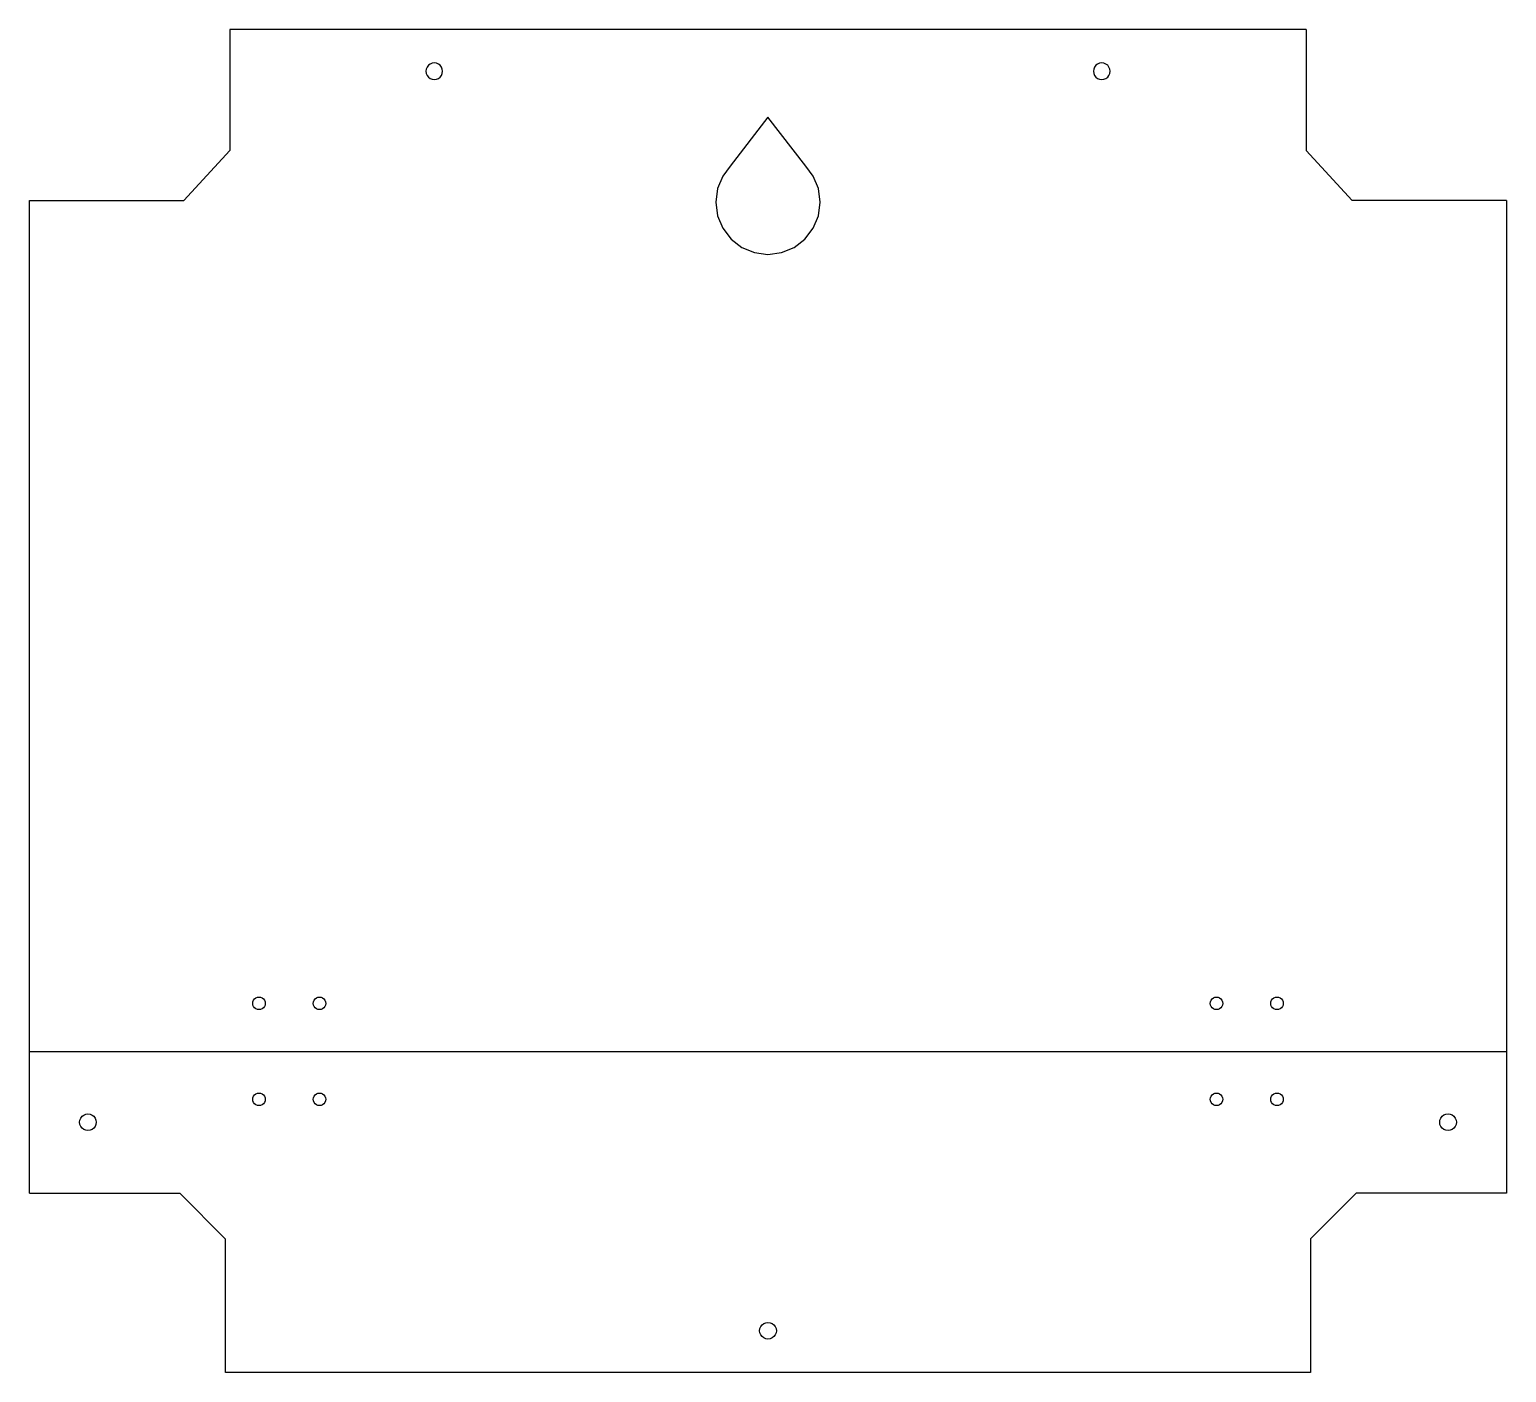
# Model space of a CAD drawing. Header units: metres. Extents: x -262 to 92, y 2059 to 2381.
import ezdxf

# ---------------------------------------------------------------- set-up
doc = ezdxf.new("R2010")
doc.units = ezdxf.units.M

msp = doc.modelspace()

# ---------------------------------------------------------------- linework, layer by layer
at = {"layer": 'GROUP0'}
for p, q in [((-214.29, 2380.91, 0), (-214.29, 2351.91, 0)), ((43.71, 2380.91, 0), (-214.29, 2380.91, 0)), ((43.71, 2380.91, 0), (43.71, 2351.91, 0)), ((-167.02, 2371.91, 0), (-167.22, 2371.43, 0)), ((-166.7, 2372.33, 0), (-167.02, 2371.91, 0)), ((-166.29, 2372.64, 0), (-166.7, 2372.33, 0)), ((-165.81, 2372.84, 0), (-166.29, 2372.64, 0)), ((-165.29, 2372.91, 0), (-165.81, 2372.84, 0)), ((-164.77, 2372.84, 0), (-165.29, 2372.91, 0)), ((-164.29, 2372.64, 0), (-164.77, 2372.84, 0)), ((-163.87, 2372.33, 0), (-164.29, 2372.64, 0)), ((-163.56, 2371.91, 0), (-163.87, 2372.33, 0)), ((-163.36, 2371.43, 0), (-163.56, 2371.91, 0)), ((-7.02, 2371.91, 0), (-7.22, 2371.43, 0)), ((-6.7, 2372.33, 0), (-7.02, 2371.91, 0)), ((-6.29, 2372.64, 0), (-6.7, 2372.33, 0)), ((-5.81, 2372.84, 0), (-6.29, 2372.64, 0)), ((-5.29, 2372.91, 0), (-5.81, 2372.84, 0)), ((-4.77, 2372.84, 0), (-5.29, 2372.91, 0)), ((-4.29, 2372.64, 0), (-4.77, 2372.84, 0)), ((-3.87, 2372.33, 0), (-4.29, 2372.64, 0)), ((-3.56, 2371.91, 0), (-3.87, 2372.33, 0)), ((-3.36, 2371.43, 0), (-3.56, 2371.91, 0)), ((-167.22, 2371.43, 0), (-167.29, 2370.91, 0)), ((-167.29, 2370.91, 0), (-167.22, 2370.39, 0)), ((-167.22, 2370.39, 0), (-167.02, 2369.91)), ((-167.02, 2369.91), (-166.7, 2369.5, 0)), ((-166.7, 2369.5, 0), (-166.29, 2369.18, 0)), ((-166.29, 2369.18, 0), (-165.81, 2368.98, 0)), ((-165.81, 2368.98, 0), (-165.29, 2368.91, 0)), ((-165.29, 2368.91, 0), (-164.77, 2368.98, 0)), ((-164.77, 2368.98, 0), (-164.29, 2369.18, 0)), ((-164.29, 2369.18, 0), (-163.87, 2369.5, 0)), ((-163.87, 2369.5, 0), (-163.56, 2369.91, 0)), ((-163.56, 2369.91, 0), (-163.36, 2370.39, 0)), ((-163.29, 2370.91, 0), (-163.36, 2371.43, 0)), ((-163.36, 2370.39, 0), (-163.29, 2370.91, 0)), ((-7.22, 2371.43, 0), (-7.29, 2370.91, 0)), ((-7.29, 2370.91, 0), (-7.22, 2370.39, 0)), ((-7.22, 2370.39, 0), (-7.02, 2369.91, 0)), ((-7.02, 2369.91, 0), (-6.7, 2369.5, 0)), ((-6.7, 2369.5, 0), (-6.29, 2369.18, 0)), ((-6.29, 2369.18, 0), (-5.81, 2368.98, 0)), ((-5.81, 2368.98, 0), (-5.29, 2368.91, 0)), ((-5.29, 2368.91, 0), (-4.77, 2368.98, 0)), ((-4.77, 2368.98, 0), (-4.29, 2369.18, 0)), ((-4.29, 2369.18, 0), (-3.87, 2369.5, 0)), ((-3.87, 2369.5, 0), (-3.56, 2369.91, 0)), ((-3.56, 2369.91, 0), (-3.36, 2370.39, 0)), ((-3.29, 2370.91, 0), (-3.36, 2371.43, 0)), ((-3.36, 2370.39, 0), (-3.29, 2370.91, 0)), ((-85.29, 2359.91, 0), (-94.34, 2348.11, 0)), ((-76.23, 2348.11, 0), (-85.29, 2359.91, 0)), ((-214.29, 2351.91, 0), (-225.29, 2339.91, 0)), ((43.71, 2351.91, 0), (54.71, 2339.91, 0)), ((-94.34, 2348.11, 0), (-96.13, 2345.78, 0)), ((-74.44, 2345.78, 0), (-76.23, 2348.11, 0)), ((-96.13, 2345.78, 0), (-97.38, 2342.76, 0)), ((-73.19, 2342.76, 0), (-74.44, 2345.78, 0)), ((-97.38, 2342.76, 0), (-97.81, 2339.52, 0)), ((-72.77, 2339.52, 0), (-73.19, 2342.76, 0)), ((-262.29, 2339.91, 0), (-225.29, 2339.91, 0)), ((-262.29, 2135.91, 0), (-262.29, 2339.91, 0)), ((-97.81, 2339.52, 0), (-97.38, 2336.28, 0)), ((-73.19, 2336.28, 0), (-72.77, 2339.52, 0)), ((91.71, 2339.91, 0), (54.71, 2339.91, 0)), ((91.71, 2339.91, 0), (91.71, 2135.91, 0)), ((-97.38, 2336.28, 0), (-96.13, 2333.26, 0)), ((-96.13, 2333.26, 0), (-94.14, 2330.66, 0)), ((-76.43, 2330.66, 0), (-74.44, 2333.26, 0)), ((-74.44, 2333.26, 0), (-73.19, 2336.28, 0)), ((-94.14, 2330.66, 0), (-91.55, 2328.67, 0)), ((-79.03, 2328.67, 0), (-76.43, 2330.66, 0)), ((-91.55, 2328.67, 0), (-88.53, 2327.42, 0)), ((-88.53, 2327.42, 0), (-85.29, 2327, 0)), ((-85.29, 2327, 0), (-82.05, 2327.42, 0)), ((-82.05, 2327.42, 0), (-79.03, 2328.67, 0)), ((-208.04, 2148.71, 0), (-207.68, 2148.86, 0)), ((-207.68, 2148.86, 0), (-207.29, 2148.91, 0)), ((-207.29, 2148.91, 0), (-206.9, 2148.86, 0)), ((-206.9, 2148.86, 0), (-206.54, 2148.71, 0)), ((-193.54, 2148.71, 0), (-193.18, 2148.86, 0)), ((-193.18, 2148.86, 0), (-192.79, 2148.91, 0)), ((-192.79, 2148.91, 0), (-192.4, 2148.86, 0)), ((-192.4, 2148.86, 0), (-192.04, 2148.71, 0)), ((21.46, 2148.71, 0), (21.82, 2148.86, 0)), ((21.82, 2148.86, 0), (22.21, 2148.91, 0)), ((22.21, 2148.91, 0), (22.6, 2148.86, 0)), ((22.6, 2148.86, 0), (22.96, 2148.71, 0)), ((35.96, 2148.71, 0), (36.32, 2148.86, 0)), ((36.32, 2148.86, 0), (36.71, 2148.91, 0)), ((36.71, 2148.91, 0), (37.1, 2148.86, 0)), ((37.1, 2148.86, 0), (37.46, 2148.71, 0)), ((-208.79, 2147.41, 0), (-208.74, 2147.8, 0)), ((-208.74, 2147.02, 0), (-208.79, 2147.41, 0)), ((-208.74, 2147.8, 0), (-208.59, 2148.16, 0)), ((-208.59, 2146.66, 0), (-208.74, 2147.02, 0)), ((-208.59, 2148.16, 0), (-208.35, 2148.47, 0)), ((-208.35, 2146.35, 0), (-208.59, 2146.66, 0)), ((-208.35, 2148.47, 0), (-208.04, 2148.71, 0)), ((-208.04, 2146.11, 0), (-208.35, 2146.35, 0)), ((-207.68, 2145.96, 0), (-208.04, 2146.11, 0)), ((-207.29, 2145.91, 0), (-207.68, 2145.96, 0)), ((-206.9, 2145.96, 0), (-207.29, 2145.91, 0)), ((-206.54, 2146.11, 0), (-206.9, 2145.96, 0)), ((-206.54, 2148.71, 0), (-206.23, 2148.47, 0)), ((-206.23, 2146.35, 0), (-206.54, 2146.11, 0)), ((-206.23, 2148.47, 0), (-205.99, 2148.16, 0)), ((-205.99, 2146.66, 0), (-206.23, 2146.35, 0)), ((-205.99, 2148.16, 0), (-205.84, 2147.8, 0)), ((-205.84, 2147.02, 0), (-205.99, 2146.66, 0)), ((-205.84, 2147.8, 0), (-205.79, 2147.41, 0)), ((-205.79, 2147.41, 0), (-205.84, 2147.02, 0)), ((-194.29, 2147.41, 0), (-194.24, 2147.8, 0)), ((-194.24, 2147.02, 0), (-194.29, 2147.41, 0)), ((-194.24, 2147.8, 0), (-194.09, 2148.16, 0)), ((-194.09, 2146.66, 0), (-194.24, 2147.02, 0)), ((-194.09, 2148.16, 0), (-193.85, 2148.47, 0)), ((-193.85, 2146.35, 0), (-194.09, 2146.66, 0)), ((-193.85, 2148.47, 0), (-193.54, 2148.71, 0)), ((-193.54, 2146.11, 0), (-193.85, 2146.35, 0)), ((-193.18, 2145.96, 0), (-193.54, 2146.11, 0)), ((-192.79, 2145.91, 0), (-193.18, 2145.96, 0)), ((-192.4, 2145.96, 0), (-192.79, 2145.91, 0)), ((-192.04, 2146.11, 0), (-192.4, 2145.96, 0)), ((-192.04, 2148.71, 0), (-191.73, 2148.47, 0)), ((-191.73, 2146.35, 0), (-192.04, 2146.11, 0)), ((-191.73, 2148.47, 0), (-191.49, 2148.16, 0)), ((-191.49, 2146.66, 0), (-191.73, 2146.35, 0)), ((-191.49, 2148.16, 0), (-191.34, 2147.8, 0)), ((-191.34, 2147.02, 0), (-191.49, 2146.66, 0)), ((-191.34, 2147.8, 0), (-191.29, 2147.41, 0)), ((-191.29, 2147.41, 0), (-191.34, 2147.02, 0)), ((20.71, 2147.41, 0), (20.76, 2147.8, 0)), ((20.76, 2147.02, 0), (20.71, 2147.41, 0)), ((20.76, 2147.8, 0), (20.91, 2148.16, 0)), ((20.91, 2146.66, 0), (20.76, 2147.02, 0)), ((20.91, 2148.16, 0), (21.15, 2148.47, 0)), ((21.15, 2146.35, 0), (20.91, 2146.66, 0)), ((21.15, 2148.47, 0), (21.46, 2148.71, 0)), ((21.46, 2146.11, 0), (21.15, 2146.35, 0)), ((21.82, 2145.96, 0), (21.46, 2146.11, 0)), ((22.21, 2145.91, 0), (21.82, 2145.96, 0)), ((22.6, 2145.96, 0), (22.21, 2145.91, 0)), ((22.96, 2146.11, 0), (22.6, 2145.96, 0)), ((22.96, 2148.71, 0), (23.27, 2148.47, 0)), ((23.27, 2146.35, 0), (22.96, 2146.11, 0)), ((23.27, 2148.47, 0), (23.51, 2148.16, 0)), ((23.51, 2146.66, 0), (23.27, 2146.35, 0)), ((23.51, 2148.16, 0), (23.66, 2147.8, 0)), ((23.66, 2147.02, 0), (23.51, 2146.66, 0)), ((23.66, 2147.8, 0), (23.71, 2147.41, 0)), ((23.71, 2147.41, 0), (23.66, 2147.02, 0)), ((35.21, 2147.41, 0), (35.26, 2147.8, 0)), ((35.26, 2147.02, 0), (35.21, 2147.41, 0)), ((35.26, 2147.8, 0), (35.41, 2148.16, 0)), ((35.41, 2146.66, 0), (35.26, 2147.02, 0)), ((35.41, 2148.16, 0), (35.65, 2148.47, 0)), ((35.65, 2146.35, 0), (35.41, 2146.66, 0)), ((35.65, 2148.47, 0), (35.96, 2148.71, 0)), ((35.96, 2146.11, 0), (35.65, 2146.35, 0)), ((36.32, 2145.96, 0), (35.96, 2146.11, 0)), ((36.71, 2145.91, 0), (36.32, 2145.96, 0)), ((37.1, 2145.96, 0), (36.71, 2145.91, 0)), ((37.46, 2146.11, 0), (37.1, 2145.96, 0)), ((37.46, 2148.71, 0), (37.77, 2148.47, 0)), ((37.77, 2146.35, 0), (37.46, 2146.11, 0)), ((37.77, 2148.47, 0), (38.01, 2148.16, 0)), ((38.01, 2146.66, 0), (37.77, 2146.35, 0)), ((38.01, 2148.16, 0), (38.16, 2147.8, 0)), ((38.16, 2147.02, 0), (38.01, 2146.66, 0)), ((38.16, 2147.8, 0), (38.21, 2147.41, 0)), ((38.21, 2147.41, 0), (38.16, 2147.02, 0)), ((-262.29, 2101.91, 0), (-262.29, 2135.91, 0)), ((-262.29, 2135.91, 0), (91.71, 2135.91, 0)), ((91.71, 2135.91, 0), (91.71, 2101.92, 0)), ((-208.79, 2124.41, 0), (-208.74, 2124.8, 0)), ((-208.74, 2124.02, 0), (-208.79, 2124.41, 0)), ((-208.74, 2124.8, 0), (-208.59, 2125.16, 0)), ((-208.59, 2123.66, 0), (-208.74, 2124.02, 0)), ((-208.59, 2125.16, 0), (-208.35, 2125.47, 0)), ((-208.35, 2125.47, 0), (-208.04, 2125.71, 0)), ((-208.04, 2125.71, 0), (-207.68, 2125.86, 0)), ((-207.68, 2125.86, 0), (-207.29, 2125.91, 0)), ((-207.29, 2125.91, 0), (-206.9, 2125.86, 0)), ((-206.9, 2125.86, 0), (-206.54, 2125.71, 0)), ((-206.54, 2125.71, 0), (-206.23, 2125.47, 0)), ((-206.23, 2125.47, 0), (-205.99, 2125.16, 0)), ((-205.99, 2125.16, 0), (-205.84, 2124.8, 0)), ((-205.84, 2124.02, 0), (-205.99, 2123.66, 0)), ((-205.84, 2124.8, 0), (-205.79, 2124.41, 0)), ((-205.79, 2124.41, 0), (-205.84, 2124.02, 0)), ((-194.29, 2124.41, 0), (-194.24, 2124.8, 0)), ((-194.24, 2124.02, 0), (-194.29, 2124.41, 0)), ((-194.24, 2124.8, 0), (-194.09, 2125.16, 0)), ((-194.09, 2123.66, 0), (-194.24, 2124.02, 0)), ((-194.09, 2125.16, 0), (-193.85, 2125.47, 0)), ((-193.85, 2125.47, 0), (-193.54, 2125.71, 0)), ((-193.54, 2125.71, 0), (-193.18, 2125.86, 0)), ((-193.18, 2125.86, 0), (-192.79, 2125.91, 0)), ((-192.79, 2125.91, 0), (-192.4, 2125.86, 0)), ((-192.4, 2125.86, 0), (-192.04, 2125.71, 0)), ((-192.04, 2125.71, 0), (-191.73, 2125.47, 0)), ((-191.73, 2125.47, 0), (-191.49, 2125.16, 0)), ((-191.49, 2125.16, 0), (-191.34, 2124.8, 0)), ((-191.34, 2124.02, 0), (-191.49, 2123.66, 0)), ((-191.34, 2124.8, 0), (-191.29, 2124.41, 0)), ((-191.29, 2124.41, 0), (-191.34, 2124.02, 0)), ((20.71, 2124.41, 0), (20.76, 2124.8, 0)), ((20.76, 2124.02, 0), (20.71, 2124.41, 0)), ((20.76, 2124.8, 0), (20.91, 2125.16, 0)), ((20.91, 2123.66, 0), (20.76, 2124.02, 0)), ((20.91, 2125.16, 0), (21.15, 2125.47, 0)), ((21.15, 2125.47, 0), (21.46, 2125.71, 0)), ((21.46, 2125.71, 0), (21.82, 2125.86, 0)), ((21.82, 2125.86, 0), (22.21, 2125.91, 0)), ((22.21, 2125.91, 0), (22.6, 2125.86, 0)), ((22.6, 2125.86, 0), (22.96, 2125.71, 0)), ((22.96, 2125.71, 0), (23.27, 2125.47, 0)), ((23.27, 2125.47, 0), (23.51, 2125.16, 0)), ((23.51, 2125.16, 0), (23.66, 2124.8, 0)), ((23.66, 2124.02, 0), (23.51, 2123.66, 0)), ((23.66, 2124.8, 0), (23.71, 2124.41, 0)), ((23.71, 2124.41, 0), (23.66, 2124.02, 0)), ((35.21, 2124.41, 0), (35.26, 2124.8, 0)), ((35.26, 2124.02, 0), (35.21, 2124.41, 0)), ((35.26, 2124.8, 0), (35.41, 2125.16, 0)), ((35.41, 2123.66, 0), (35.26, 2124.02, 0)), ((35.41, 2125.16, 0), (35.65, 2125.47, 0)), ((35.65, 2125.47, 0), (35.96, 2125.71, 0)), ((35.96, 2125.71, 0), (36.32, 2125.86, 0)), ((36.32, 2125.86, 0), (36.71, 2125.91, 0)), ((36.71, 2125.91, 0), (37.1, 2125.86, 0)), ((37.1, 2125.86, 0), (37.46, 2125.71, 0)), ((37.46, 2125.71, 0), (37.77, 2125.47, 0)), ((37.77, 2125.47, 0), (38.01, 2125.16, 0)), ((38.01, 2125.16, 0), (38.16, 2124.8, 0)), ((38.16, 2124.02, 0), (38.01, 2123.66, 0)), ((38.16, 2124.8, 0), (38.21, 2124.41, 0)), ((38.21, 2124.41, 0), (38.16, 2124.02, 0)), ((-249.7, 2120.33, 0), (-249.29, 2120.64, 0)), ((-249.29, 2120.64, 0), (-248.81, 2120.84, 0)), ((-248.81, 2120.84, 0), (-248.29, 2120.91, 0)), ((-248.29, 2120.91, 0), (-247.77, 2120.84, 0)), ((-247.77, 2120.84, 0), (-247.29, 2120.64, 0)), ((-247.29, 2120.64, 0), (-246.87, 2120.33, 0)), ((-208.35, 2123.35, 0), (-208.59, 2123.66, 0)), ((-208.04, 2123.11, 0), (-208.35, 2123.35, 0)), ((-207.68, 2122.96, 0), (-208.04, 2123.11, 0)), ((-207.29, 2122.91, 0), (-207.68, 2122.96, 0)), ((-206.9, 2122.96, 0), (-207.29, 2122.91, 0)), ((-206.54, 2123.11, 0), (-206.9, 2122.96, 0)), ((-206.23, 2123.35, 0), (-206.54, 2123.11, 0)), ((-205.99, 2123.66, 0), (-206.23, 2123.35, 0)), ((-193.85, 2123.35, 0), (-194.09, 2123.66, 0)), ((-193.54, 2123.11, 0), (-193.85, 2123.35, 0)), ((-193.18, 2122.96, 0), (-193.54, 2123.11, 0)), ((-192.79, 2122.91, 0), (-193.18, 2122.96, 0)), ((-192.4, 2122.96, 0), (-192.79, 2122.91, 0)), ((-192.04, 2123.11, 0), (-192.4, 2122.96, 0)), ((-191.73, 2123.35, 0), (-192.04, 2123.11, 0)), ((-191.49, 2123.66, 0), (-191.73, 2123.35, 0)), ((21.15, 2123.35, 0), (20.91, 2123.66, 0)), ((21.46, 2123.11, 0), (21.15, 2123.35, 0)), ((21.82, 2122.96, 0), (21.46, 2123.11, 0)), ((22.21, 2122.91, 0), (21.82, 2122.96, 0)), ((22.6, 2122.96, 0), (22.21, 2122.91, 0)), ((22.96, 2123.11, 0), (22.6, 2122.96, 0)), ((23.27, 2123.35, 0), (22.96, 2123.11, 0)), ((23.51, 2123.66, 0), (23.27, 2123.35, 0)), ((35.65, 2123.35, 0), (35.41, 2123.66, 0)), ((35.96, 2123.11, 0), (35.65, 2123.35, 0)), ((36.32, 2122.96, 0), (35.96, 2123.11, 0)), ((36.71, 2122.91, 0), (36.32, 2122.96, 0)), ((37.1, 2122.96, 0), (36.71, 2122.91, 0)), ((37.46, 2123.11, 0), (37.1, 2122.96, 0)), ((37.77, 2123.35, 0), (37.46, 2123.11, 0)), ((38.01, 2123.66, 0), (37.77, 2123.35, 0)), ((76.3, 2120.33, 0), (76.71, 2120.65, 0)), ((76.71, 2120.65, 0), (77.19, 2120.85, 0)), ((77.19, 2120.85, 0), (77.71, 2120.92, 0)), ((77.71, 2120.92, 0), (78.23, 2120.85, 0)), ((78.23, 2120.85, 0), (78.71, 2120.65, 0)), ((78.71, 2120.65, 0), (79.13, 2120.33, 0)), ((-250.29, 2118.91, 0), (-250.22, 2119.43, 0)), ((-250.22, 2118.39, 0), (-250.29, 2118.91, 0)), ((-250.22, 2119.43, 0), (-250.02, 2119.91, 0)), ((-250.02, 2117.91, 0), (-250.22, 2118.39, 0)), ((-250.02, 2119.91, 0), (-249.7, 2120.33, 0)), ((-249.7, 2117.5, 0), (-250.02, 2117.91, 0)), ((-249.29, 2117.18, 0), (-249.7, 2117.5, 0)), ((-248.81, 2116.98, 0), (-249.29, 2117.18, 0)), ((-248.29, 2116.91, 0), (-248.81, 2116.98, 0)), ((-247.77, 2116.98, 0), (-248.29, 2116.91, 0)), ((-247.29, 2117.18, 0), (-247.77, 2116.98, 0)), ((-246.87, 2117.5, 0), (-247.29, 2117.18, 0)), ((-246.87, 2120.33, 0), (-246.56, 2119.91, 0)), ((-246.56, 2117.91, 0), (-246.87, 2117.5, 0)), ((-246.56, 2119.91, 0), (-246.36, 2119.43, 0)), ((-246.36, 2118.39, 0), (-246.56, 2117.91, 0)), ((-246.36, 2119.43, 0), (-246.29, 2118.91, 0)), ((-246.29, 2118.91, 0), (-246.36, 2118.39, 0)), ((75.71, 2118.92, 0), (75.78, 2119.43, 0)), ((75.78, 2118.4, 0), (75.71, 2118.92, 0)), ((75.78, 2119.43, 0), (75.98, 2119.92, 0)), ((75.98, 2117.92, 0), (75.78, 2118.4, 0)), ((75.98, 2119.92, 0), (76.3, 2120.33, 0)), ((76.3, 2117.5, 0), (75.98, 2117.92, 0)), ((76.71, 2117.18, 0), (76.3, 2117.5, 0)), ((77.19, 2116.98, 0), (76.71, 2117.18, 0)), ((77.71, 2116.92, 0), (77.19, 2116.98, 0)), ((78.23, 2116.98, 0), (77.71, 2116.92, 0)), ((78.71, 2117.18, 0), (78.23, 2116.98, 0)), ((79.13, 2117.5, 0), (78.71, 2117.18, 0)), ((79.13, 2120.33, 0), (79.44, 2119.92, 0)), ((79.44, 2117.92, 0), (79.13, 2117.5, 0)), ((79.44, 2119.92, 0), (79.64, 2119.43, 0)), ((79.64, 2118.4, 0), (79.44, 2117.92, 0)), ((79.64, 2119.43, 0), (79.71, 2118.92, 0)), ((79.71, 2118.92, 0), (79.64, 2118.4, 0)), ((-262.29, 2101.91, 0), (-226.29, 2101.91, 0)), ((-215.29, 2090.91, 0), (-226.29, 2101.91, 0)), ((55.71, 2101.92, 0), (44.71, 2090.92, 0)), ((91.71, 2101.92, 0), (55.71, 2101.92, 0)), ((-215.29, 2058.91, 0), (-215.29, 2090.91, 0)), ((44.71, 2090.92, 0), (44.71, 2058.92, 0)), ((-85.81, 2070.85, 0), (-85.29, 2070.91, 0)), ((-85.29, 2070.91, 0), (-84.77, 2070.85, 0)), ((-87.29, 2068.91, 0), (-87.22, 2069.43, 0)), ((-87.22, 2068.4, 0), (-87.29, 2068.91, 0)), ((-87.22, 2069.43, 0), (-87.02, 2069.91, 0)), ((-87.02, 2067.91, 0), (-87.22, 2068.4, 0)), ((-87.02, 2069.91, 0), (-86.7, 2070.33, 0)), ((-86.7, 2067.5, 0), (-87.02, 2067.91, 0)), ((-86.7, 2070.33, 0), (-86.29, 2070.65, 0)), ((-86.29, 2067.18, 0), (-86.7, 2067.5, 0)), ((-86.29, 2070.65, 0), (-85.81, 2070.85, 0)), ((-84.77, 2070.85, 0), (-84.29, 2070.65, 0)), ((-84.29, 2070.65, 0), (-83.87, 2070.33, 0)), ((-83.87, 2067.5, 0), (-84.29, 2067.18, 0)), ((-83.87, 2070.33, 0), (-83.56, 2069.91, 0)), ((-83.56, 2067.91, 0), (-83.87, 2067.5, 0)), ((-83.56, 2069.91, 0), (-83.36, 2069.43, 0)), ((-83.36, 2068.4, 0), (-83.56, 2067.91, 0)), ((-83.36, 2069.43, 0), (-83.29, 2068.91, 0)), ((-83.29, 2068.91, 0), (-83.36, 2068.4, 0)), ((-85.81, 2066.98, 0), (-86.29, 2067.18, 0)), ((-85.29, 2066.91, 0), (-85.81, 2066.98, 0)), ((-84.77, 2066.98, 0), (-85.29, 2066.91, 0)), ((-84.29, 2067.18, 0), (-84.77, 2066.98, 0)), ((44.71, 2058.92, 0), (-215.29, 2058.91, 0))]:
    msp.add_line(p, q, dxfattribs=at)

doc.saveas('drawing.dxf')
